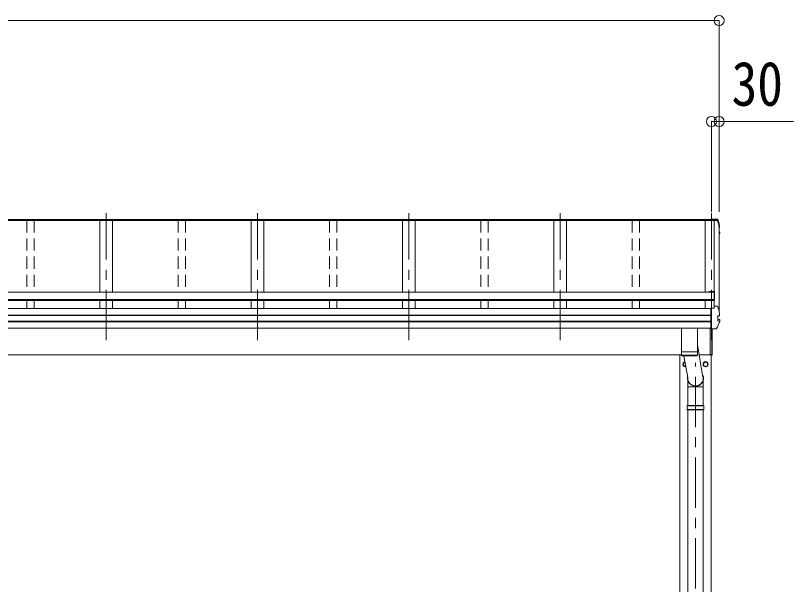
# Model space of a CAD drawing. Units: millimetres at full size, sheet at 1:40; details may follow other scales. Extents: x -11243 to 11243, y -7760 to 7760.
# Drawn here: x -4520 to -1436, y -2903 to -647 of the extents above; entities that cross this region are included whole.
import ezdxf
from ezdxf.enums import TextEntityAlignment as Align

# ---------------------------------------------------------------- set-up
doc = ezdxf.new("R2010")
doc.units = ezdxf.units.MM
doc.header["$LTSCALE"] = 40
doc.header["$PDMODE"] = 32
doc.header["$PDSIZE"] = 40
doc.linetypes.add('CHAIN1', pattern=[8, 5, -1, 1, -1])
doc.linetypes.add('DASHED1', pattern=[1.8, 1.2, -0.6])
doc.layers.add('0-3_ELV2', color=7, linetype='Continuous', lineweight=9)
doc.layers.add('0-6_OTH_LINE', color=6, linetype='Continuous', lineweight=9)
doc.styles.add('ＭＳ ゴシック', font='')
doc.styles.get('ＭＳ ゴシック').set_extended_font_data('MS Gothic')

msp = doc.modelspace()

# ---------------------------------------------------------------- linework, layer by layer
at = {"layer": '0-3_ELV2', "color": 6}
for p, q in [((-1731.05, -666.95), (-1731.05, -1425.95)), ((-1761.05, -1066.95), (-1761.05, -1425.95)), ((-1731.05, -1066.95), (-1731.05, -1425.95)), ((-1436.17, -1066.95), (-1731.05, -1066.95))]:
    msp.add_line(p, q, dxfattribs=at)
at = {"layer": '0-3_ELV2', "color": 5, "linetype": 'CHAIN1'}
for p, q in [((-4161.05, -1934.78), (-4161.05, -1430.6)), ((-3561.05, -1934.78), (-3561.05, -1430.6)), ((-2961.05, -1934.78), (-2961.05, -1430.6)), ((-2361.05, -1934.78), (-2361.05, -1430.6)), ((-1761.05, -1934.78), (-1761.05, -1430.6)), ((-1824.55, -5159.3), (-1824.55, -2023.74))]:
    msp.add_line(p, q, dxfattribs=at)
at = {"layer": '0-3_ELV2', "color": 4}
for p, q in [((-1761.05, -1458.22), (-7761.05, -1458.22)), ((-1761.05, -1459.12), (-7761.05, -1459.12)), ((-1764.05, -1455.95), (-7758.05, -1455.95)), ((-4186.05, -1459.04), (-4186.05, -1743.3)), ((-4136.05, -1459.04), (-4136.05, -1743.3)), ((-3586.05, -1459.04), (-3586.05, -1743.3)), ((-3536.05, -1459.04), (-3536.05, -1743.3)), ((-2986.05, -1459.04), (-2986.05, -1743.3)), ((-2936.05, -1459.04), (-2936.05, -1743.3)), ((-2386.05, -1459.04), (-2386.05, -1743.3)), ((-2336.05, -1459.04), (-2336.05, -1743.3)), ((-1786.05, -1459.04), (-1786.05, -1743.3)), ((-1786.05, -1459.13), (-1737.61, -1459.13)), ((-1739.05, -1453.87), (-1764.05, -1453.87)), ((-1764.05, -1458.22), (-1764.05, -1453.87)), ((-1764.05, -1456.39), (-1749.85, -1456.39)), ((-1761.05, -1458.89), (-1750.23, -1458.89)), ((-1750.75, -1459.13), (-1750.75, -1806.42)), ((-1749.85, -1456.39), (-1750.23, -1458.89)), ((-1750.15, -1459.13), (-1750.15, -1802.47)), ((-1749.85, -1457.48), (-1750.08, -1458.98)), ((-1750.08, -1458.98), (-1750.08, -1458.63)), ((-1750.08, -1458.98), (-1737.66, -1458.98)), ((-1749.85, -1457.48), (-1749.85, -1456.39)), ((-1737.8, -1457.48), (-1749.85, -1457.48)), ((-1739.05, -1453.87), (-1739.05, -1453.86)), ((-1739.05, -1453.87), (-1739.05, -1453.87)), ((-1731.05, -1482.49), (-1731.05, -1819.27)), ((-1731.05, -1485.44), (-1730.36, -1485.31)), ((-1731.05, -1485.79), (-1730.28, -1485.64)), ((-1729.79, -1487.07), (-1731.05, -1487.31)), ((-1731.05, -1505.2), (-1730.22, -1505.3)), ((-1731.05, -1509.29), (-1729.68, -1509.56)), ((-1731.05, -1510.82), (-1730.21, -1510.98)), ((-1730.21, -1505.3), (-1730.22, -1505.3)), ((-1728.73, -1485.8), (-1728.73, -1481.75)), ((-1728.63, -1510.83), (-1728.63, -1506.77)), ((-1750.95, -1743.43), (-7771.15, -1743.43)), ((-1770.95, -1741.28), (-1750.95, -1741.28)), ((-1770.95, -1741.28), (-1770.95, -1743.44)), ((-1770.95, -1742.81), (-1750.95, -1742.81)), ((-1750.95, -1777.32), (-1750.95, -1742.81)), ((-1748.95, -1743.28), (-1748.95, -1772.74)), ((-1750.95, -1772.47), (-7771.15, -1772.47)), ((-1750.95, -1774.21), (-7771.15, -1774.21)), ((-1750.95, -1777.32), (-7771.15, -1777.32)), ((-4186.05, -1777.32), (-4186.05, -1808.95)), ((-4136.05, -1777.32), (-4136.05, -1808.95)), ((-3586.05, -1777.32), (-3586.05, -1808.95)), ((-3536.05, -1777.32), (-3536.05, -1808.95)), ((-2986.05, -1777.32), (-2986.05, -1808.95)), ((-2936.05, -1777.32), (-2936.05, -1808.95)), ((-2386.05, -1777.32), (-2386.05, -1808.95)), ((-2336.05, -1777.32), (-2336.05, -1808.95)), ((-1786.05, -1777.32), (-1786.05, -1808.8)), ((-1750.95, -1772.74), (-1748.95, -1772.74)), ((-1764.05, -1808.95), (-7758.05, -1808.95)), ((-1764.05, -1807.09), (-1764.05, -1806.77)), ((-1764.05, -1808.39), (-1764.05, -1807.09)), ((-1764.05, -1888.32), (-1764.05, -1808.39)), ((-1750.8, -1806.77), (-1750.08, -1801.99)), ((-1750.79, -1806.77), (-1750.23, -1803.09)), ((-1750.23, -1806.77), (-1750.23, -1803.09)), ((-1750.08, -1801.64), (-1749.85, -1800.14)), ((-1750.08, -1801.64), (-1750.08, -1801.99)), ((-1737.8, -1800.14), (-1749.85, -1800.14)), ((-1764.05, -1835.47), (-7758.05, -1835.47)), ((-1764.05, -1836.36), (-7758.05, -1836.36)), ((-1736.62, -1838.09), (-1730.36, -1837.32)), ((-1736.62, -1838.09), (-1736.62, -1838.09)), ((-1736.05, -1838.22), (-1736.05, -1857.43)), ((-1730.36, -1837.32), (-1730.36, -1837.32)), ((-1728.73, -1835.84), (-1728.73, -1828.46)), ((-1764.05, -1859.58), (-7758.05, -1859.58)), ((-1764.05, -1861.51), (-7758.05, -1861.51)), ((-1730.22, -1859.6), (-1736.62, -1857.9)), ((-1736.62, -1857.9), (-1736.62, -1857.9)), ((-1729.68, -1852.22), (-1735.64, -1851.06)), ((-1730.22, -1859.6), (-1730.21, -1859.6)), ((-1728.63, -1860.88), (-1728.63, -1853.49)), ((-1764.05, -1886.54), (-7758.05, -1886.54)), ((-1766.05, -1886.54), (-1766.05, -1991.38)), ((-1764.05, -1889.19), (-1764.05, -1888.32)), ((-1764.05, -1889.19), (-1743.4, -1889.19)), ((-1759.55, -1993.78), (-1759.55, -1889.19)), ((-1759.05, -1993.38), (-1759.05, -1889.19)), ((-1880.34, -1992.78), (-7761.05, -1992.78)), ((-1887.05, -4992.78), (-1887.05, -1992.78)), ((-1761.05, -1992.78), (-1809.82, -1992.78)), ((-1761.05, -1991.38), (-1766.05, -1991.38)), ((-1762.05, -1992.78), (-1762.05, -4992.78)), ((-1761.05, -1993.88), (-1761.05, -1991.38)), ((-1759.55, -1993.78), (-1759.55, -1993.78)), ((-1759.55, -1993.78), (-1759.54, -1993.84)), ((-1873.14, -2029.53), (-1873.04, -2029.53)), ((-1873.14, -2030.03), (-1873.04, -2030.03)), ((-1793.14, -2029.53), (-1793.04, -2029.53)), ((-1793.14, -2030.03), (-1793.04, -2030.03))]:
    msp.add_line(p, q, dxfattribs=at)
at = {"layer": '0-3_ELV2', "color": 4, "linetype": 'DASHED1'}
for p, q in [((-4476.05, -1459.04), (-4476.05, -1743.43)), ((-4446.05, -1459.04), (-4446.05, -1743.43)), ((-3876.05, -1459.04), (-3876.05, -1743.43)), ((-3846.05, -1459.04), (-3846.05, -1743.43)), ((-3276.05, -1459.04), (-3276.05, -1743.43)), ((-3246.05, -1459.04), (-3246.05, -1743.43)), ((-2676.05, -1459.04), (-2676.05, -1743.43)), ((-2646.05, -1459.04), (-2646.05, -1743.43)), ((-2076.05, -1459.04), (-2076.05, -1743.43)), ((-2046.05, -1459.04), (-2046.05, -1743.43)), ((-4476.05, -1777.32), (-4476.05, -1808.95)), ((-4446.05, -1777.32), (-4446.05, -1808.95)), ((-3876.05, -1777.32), (-3876.05, -1808.95)), ((-3846.05, -1777.32), (-3846.05, -1808.95)), ((-3276.05, -1777.32), (-3276.05, -1808.95)), ((-3246.05, -1777.32), (-3246.05, -1808.95)), ((-2676.05, -1777.32), (-2676.05, -1808.95)), ((-2646.05, -1777.32), (-2646.05, -1808.95)), ((-2076.05, -1777.32), (-2076.05, -1808.95)), ((-2046.05, -1777.32), (-2046.05, -1808.95))]:
    msp.add_line(p, q, dxfattribs=at)
at = {"layer": '0-3_ELV2'}
for p, q in [((-1880.55, -1980.08), (-1880.55, -1886.54)), ((-1816.55, -1886.54), (-1816.55, -1980.08)), ((-1816.55, -1952.9), (-1796.12, -2073.94)), ((-1880.55, -1980.08), (-1816.55, -1980.08)), ((-1880.55, -1981.08), (-1816.55, -1981.08)), ((-1880.32, -1994.14), (-1880.55, -1981.08)), ((-1816.77, -1994.08), (-1880.32, -1994.08)), ((-1877.32, -1997.08), (-1819.78, -1997.08)), ((-1876.05, -1980.08), (-1876.03, -1981.08)), ((-1855.19, -2082.55), (-1870.26, -1997.08)), ((-1821.05, -1980.08), (-1821.07, -1981.08)), ((-1816.55, -1981.08), (-1816.78, -1994.14)), ((-1794.4, -2119.5), (-1794.4, -2095.7)), ((-1854.4, -2192.78), (-1854.4, -2119.5)), ((-1827.23, -2119.84), (-1828.37, -2116.72)), ((-1821.64, -2119.21), (-1827.46, -2119.21)), ((-1821.86, -2119.84), (-1827.23, -2119.84)), ((-1821.86, -2119.84), (-1820.73, -2116.72)), ((-1794.4, -2119.5), (-1821.74, -2119.5)), ((-1794.7, -2192.78), (-1794.7, -2119.5)), ((-1857.55, -2194.78), (-1856.55, -2192.78)), ((-1857.55, -2194.78), (-1791.55, -2194.78)), ((-1857.55, -2208.78), (-1857.55, -2194.78)), ((-1857.55, -2208.78), (-1791.55, -2208.78)), ((-1857.55, -2208.78), (-1856.55, -2210.78)), ((-1856.55, -2192.78), (-1792.55, -2192.78)), ((-1792.55, -2210.78), (-1856.55, -2210.78)), ((-1854.4, -3172.78), (-1854.4, -2210.78)), ((-1794.7, -3172.78), (-1794.7, -2210.78)), ((-1791.55, -2194.78), (-1792.55, -2192.78)), ((-1791.55, -2208.78), (-1792.55, -2210.78)), ((-1791.55, -2208.78), (-1791.55, -2194.78))]:
    msp.add_line(p, q, dxfattribs=at)
at = {"layer": '0-3_ELV2', "color": 4}
for points in [[(-1764.05, -1457.89), (-1761.05, -1457.89), (-1761.05, -1458.89)], [(-1736.19, -1455.14), (-1736.31, -1454.85), (-1736.48, -1454.58), (-1736.7, -1454.35), (-1736.95, -1454.17), (-1737.23, -1454.04), (-1737.5, -1453.96), (-1737.73, -1453.92), (-1737.96, -1453.9), (-1738.22, -1453.88), (-1738.5, -1453.87), (-1738.81, -1453.86), (-1739.13, -1453.86)], [(-1728.77, -1481.43), (-1731.09, -1472.58), (-1733.55, -1463.81), (-1736.18, -1455.15)], [(-1728.77, -1481.44), (-1728.74, -1481.7), (-1728.73, -1481.75)], [(-1731.05, -1517.03), (-1730.13, -1514.8), (-1728.72, -1511.31)], [(-1764.05, -1806.77), (-1749.85, -1806.77), (-1749.85, -1800.14)], [(-1736.62, -1838.09), (-1736.7, -1838.11), (-1736.77, -1838.16), (-1736.84, -1838.24), (-1736.88, -1838.34), (-1736.91, -1838.45), (-1736.92, -1838.56)], [(-1736.05, -1838.22), (-1736.03, -1838.1), (-1736, -1838.01)], [(-1730.36, -1837.32), (-1730.13, -1837.24), (-1729.93, -1837.1), (-1729.76, -1836.88), (-1729.64, -1836.6), (-1729.57, -1836.29), (-1729.56, -1835.96), (-1729.61, -1835.64)], [(-1730.28, -1837.3), (-1730, -1837.22), (-1729.76, -1837.15), (-1729.52, -1837.05), (-1729.24, -1836.88), (-1728.98, -1836.61), (-1728.8, -1836.27), (-1728.75, -1835.88)], [(-1728.77, -1828.15), (-1728.74, -1828.41), (-1728.73, -1828.46)], [(-1728.74, -1835.88), (-1728.74, -1835.79), (-1728.77, -1835.53)], [(-1728.72, -1861.36), (-1731.58, -1868.18), (-1734.53, -1874.91), (-1737.56, -1881.56), (-1740.69, -1888.12)], [(-1736.62, -1857.9), (-1736.7, -1857.87), (-1736.77, -1857.81), (-1736.84, -1857.72), (-1736.88, -1857.62), (-1736.91, -1857.5), (-1736.92, -1857.38)], [(-1729.53, -1861.58), (-1729.44, -1861.25), (-1729.41, -1860.89), (-1729.46, -1860.53), (-1729.57, -1860.2), (-1729.75, -1859.92), (-1729.96, -1859.72), (-1730.21, -1859.6)], [(-1728.74, -1861.38), (-1728.67, -1861.22), (-1728.63, -1861.04), (-1728.63, -1860.87)], [(-1743.38, -1889.19), (-1743, -1889.18), (-1742.65, -1889.17), (-1742.34, -1889.15), (-1742.06, -1889.12), (-1741.75, -1889.05), (-1741.42, -1888.91), (-1741.11, -1888.69), (-1740.85, -1888.41), (-1740.67, -1888.07)], [(-1759.54, -1993.88), (-1759.55, -1993.88), (-1761.05, -1993.88)], [(-1759.54, -1993.84), (-1759.54, -1993.88), (-1759.54, -1993.88)], [(-1862.93, -2038.66), (-1864.55, -2039.59), (-1873.05, -2034.68), (-1873.05, -2024.87), (-1866.07, -2020.84)]]:
    msp.add_lwpolyline(points, dxfattribs=at)
msp.add_lwpolyline([(-1784.55, -2019.96), (-1776.05, -2024.87), (-1776.05, -2034.68), (-1784.55, -2039.59), (-1793.05, -2034.68), (-1793.05, -2024.87)], close=True, dxfattribs=at)
at = {"layer": '0-3_ELV2'}
msp.add_lwpolyline([(-1827.36, -2119.5), (-1854.7, -2119.5), (-1854.7, -2095.7)], dxfattribs=at)
at = {"layer": '0-3_ELV2', "color": 4}
for radius in [10, 8.5]:
    msp.add_circle((-1784.55, -2029.78), radius, dxfattribs=at)
for centre, radius, start, end in [((-1737.8, -1459.18), 1.7, 17.09071, 90.04324), ((-2214.06, -1605.14), 498.32, 13.87531, 17.05651), ((-2214.05, -1605.14), 499.82, 13.85121, 17.03953), ((-2193.38, -1325.92), 498.64, 337.99835, 338.21754), ((-2193.38, -1326.26), 498.64, 337.99835, 338.25759), ((-1730.03, -1485.8), 1.3, 280.89642, 13.7954), ((-1729.93, -1510.83), 1.3, 338.33785, 79.1132), ((-1729.93, -1506.77), 1.3, 0.0377, 79.0995), ((-1750.95, -1743.28), 2, 0, 90), ((-1737.8, -1801.84), 1.7, 17.09071, 90.04324), ((-2214.05, -1947.8), 499.82, 13.85121, 17.03953), ((-1735.55, -1850.57), 0.499, 180.05239, 259.08482), ((-1729.93, -1853.49), 1.3, 0.0377, 79.0995), ((-1771.7, -1978.71), 12.15, 359.0404, 0.9596), ((-1759.55, -1993.38), 0.5, 270.5, 0), ((-1864.55, -2029.78), 10, 99.72185, 280.27854), ((-1864.55, -2029.78), 8.6, 171.25399, 178.33419), ((-1864.55, -2029.78), 8.6, 181.66581, 188.74601), ((-1864.55, -2029.78), 8.5, 99.67273, 280.32766), ((-1864.55, -2029.78), 8.6, 111.25399, 128.74601), ((-1784.55, -2029.78), 8.6, 171.25399, 178.33419), ((-1784.55, -2029.78), 8.6, 181.66581, 188.74601), ((-1784.55, -2029.78), 8.6, 111.25399, 128.74601), ((-1784.55, -2029.78), 8.6, 51.25399, 68.74601), ((-1784.55, -2029.78), 8.6, 351.25399, 8.74601), ((-1864.55, -2029.78), 8.6, 231.25399, 248.74601), ((-1784.55, -2029.78), 8.6, 231.25399, 248.74601), ((-1784.55, -2029.78), 8.6, 291.25399, 308.74601)]:
    msp.add_arc(centre, radius, start, end, dxfattribs=at)
at = {"layer": '0-3_ELV2'}
for centre, start, end in [((-1877.32, -1994.08), 181, 270), ((-1819.78, -1994.08), 269.95168, 359)]:
    msp.add_arc(centre, 3, start, end, dxfattribs=at)
for major_axis, ratio, start_param, end_param in [((31.85, 0), 0.984694, 2.9335503, 6.7858594), ((30.8, 0), 0.983336, 3.0411421, 6.6778673)]:
    msp.add_ellipse((-1824.55, -2085.59), major_axis=major_axis, ratio=ratio, start_param=start_param, end_param=end_param, dxfattribs=at)
at = {"layer": '0-3_ELV2', "color": 6}
for p in [(-1731.05, -666.95), (-1761.05, -1066.95), (-1731.05, -1066.95)]:
    msp.add_point(p, dxfattribs=at)
at = {"layer": '0-6_OTH_LINE'}
for p, q in [((-7791.05, -666.95), (-1731.05, -666.95)), ((-1731.05, -1066.95), (-1761.05, -1066.95))]:
    msp.add_line(p, q, dxfattribs=at)

# ---------------------------------------------------------------- texts
at = {"layer": '0-3_ELV2', "style": 'ＭＳ ゴシック', "width": 0.85}
msp.add_text('30', height=176, dxfattribs=at).set_placement((-1681.36, -1057.73), align=Align.BOTTOM_LEFT)

doc.saveas('drawing.dxf')
